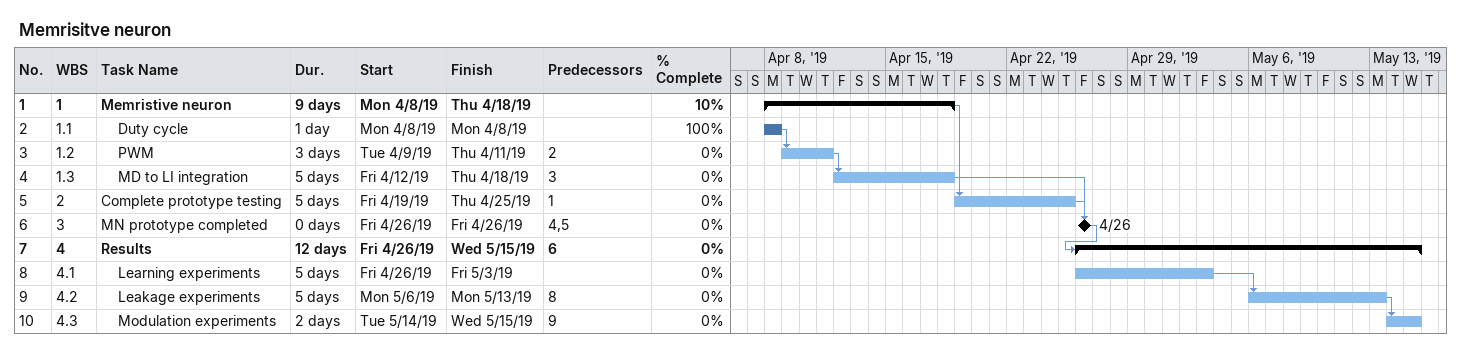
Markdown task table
Memrisitve neuron

| ID | WBS | Task | Duration | Start | Finish | Predecessors | % complete |
|---|---|---|---|---|---|---|---|
| 1 | 1 | **Memristive neuron** | 9d | 2019-04-08 | 2019-04-18 |  | 10 |
| 2 | 1.1 | Duty cycle | 1d | 2019-04-08 | 2019-04-08 |  | 100 |
| 3 | 1.2 | PWM | 3d | 2019-04-09 | 2019-04-11 | 2 | 0 |
| 4 | 1.3 | MD to LI integration | 5d | 2019-04-12 | 2019-04-18 | 3 | 0 |
| 5 | 2 | Complete prototype testing | 5d | 2019-04-19 | 2019-04-25 | 1 | 0 |
| 6 | 3 | MN prototype completed | 0d | 2019-04-26 | 2019-04-26 | 4, 5 | 0 |
| 7 | 4 | **Results** | 12d | 2019-04-26 | 2019-05-15 | 6 | 0 |
| 8 | 4.1 | Learning experiments | 5d | 2019-04-26 | 2019-05-03 |  | 0 |
| 9 | 4.2 | Leakage experiments | 5d | 2019-05-06 | 2019-05-13 | 8 | 0 |
| 10 | 4.3 | Modulation experiments | 2d | 2019-05-14 | 2019-05-15 | 9 | 0 |
